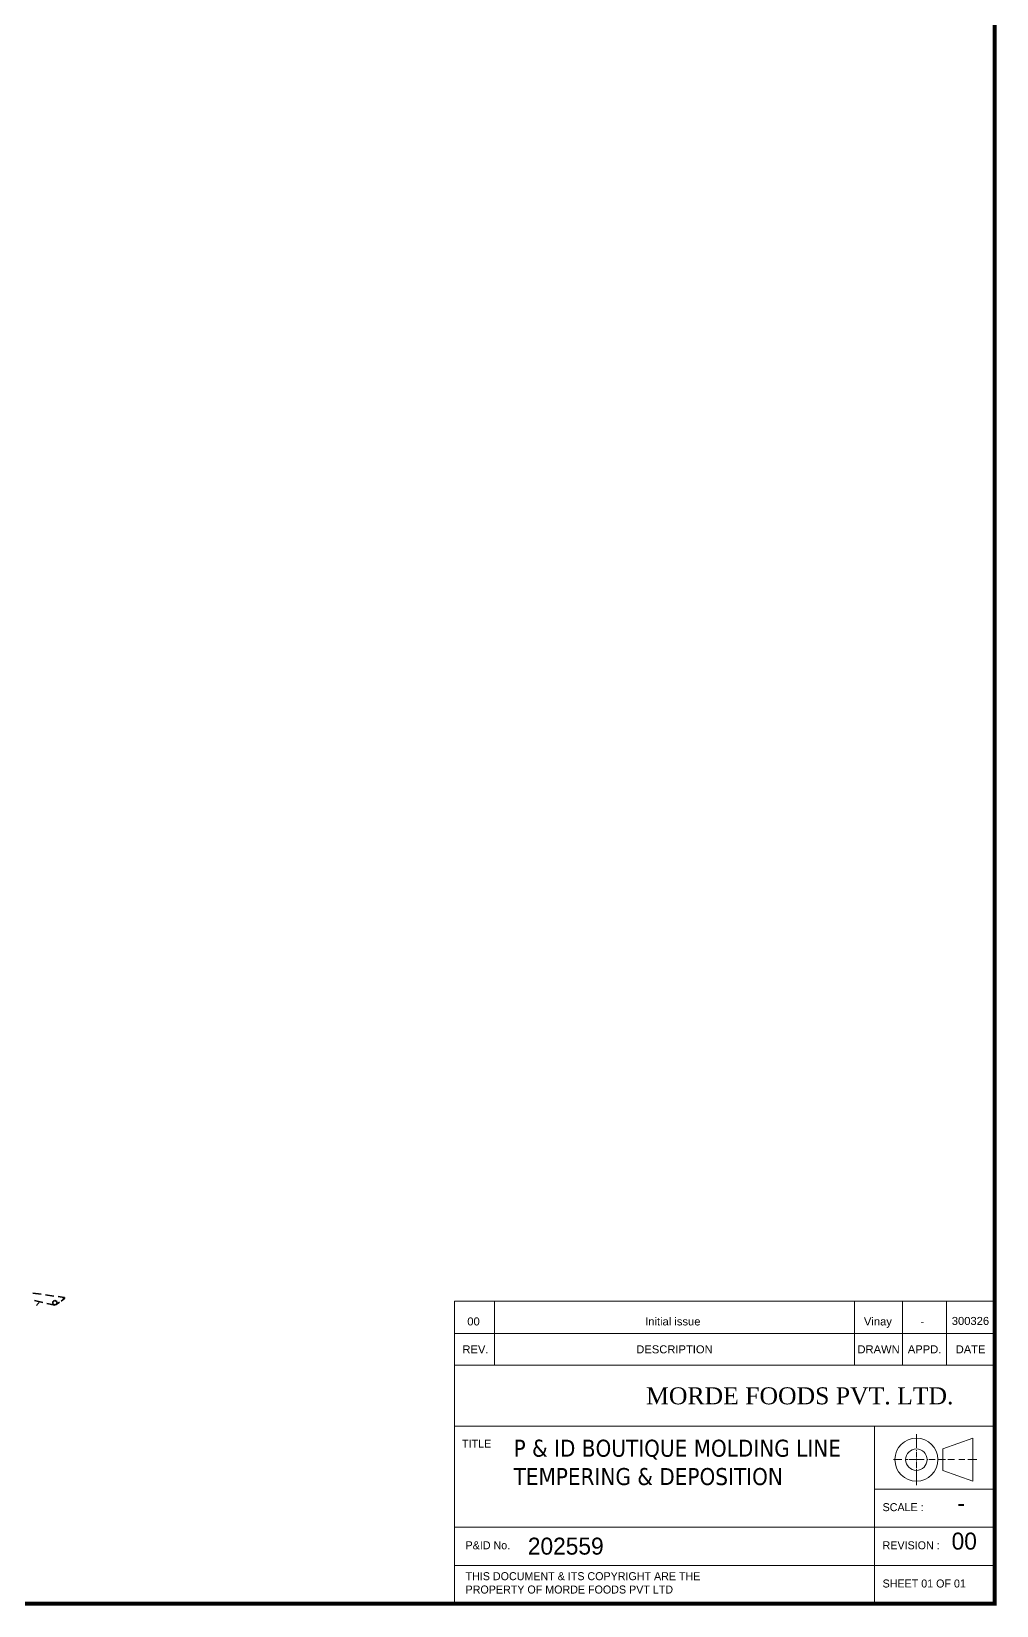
# Model space of a CAD drawing. Header units: millimetres. Extents: x 25096 to 30217, y 6541 to 10165.
# Drawn here: x 28871 to 30217, y 6541 to 8737 of the extents above; entities that cross this region are included whole.
import ezdxf
from ezdxf.enums import TextEntityAlignment as Align

# ---------------------------------------------------------------- set-up
doc = ezdxf.new("R2010")
doc.units = ezdxf.units.MM
doc.layers.add('Equipment', color=123, linetype='Continuous')
doc.layers.add('TITLE TEXT', color=7, linetype='Continuous', lineweight=20)
doc.styles.add('ARI', font='arial.ttf')

# ---------------------------------------------------------------- blocks, each defined once
blk = doc.blocks.new('A$C970bf4b1')
at = {"layer": 'Equipment', "lineweight": 35}
for points in [[(240, 953), (339, 939)], [(389, 931), (487, 918)], [(356, 843), (258, 864)], [(500, 812), (405, 832)], [(515, 817), (553, 845)], [(537, 911), (607, 901), (608, 901), (610, 900), (611, 900), (612, 899), (613, 898), (613, 895), (614, 894), (614, 893), (614, 891), (613, 890), (612, 889), (612, 887), (611, 887), (573, 859)]]:
    blk.add_lwpolyline(points, dxfattribs=at)
at = {"layer": 'Equipment', "lineweight": 20}
blk.add_lwpolyline([(319, 850), (282, 805)], dxfattribs=at)
at = {"layer": 'Equipment', "lineweight": 35}
blk.add_lwpolyline([(522, 829, 1.52756), (476, 829, 0.654638)], format="xyb", close=True, dxfattribs=at)
blk.add_lwpolyline([(614, 893), (614, 894), (613, 895), (612, 898), (612, 899), (611, 900), (609, 901), (608, 901), (606, 901), (605, 901), (604, 901), (602, 900), (601, 899), (600, 898), (599, 897), (599, 895), (599, 893), (599, 892), (599, 891), (599, 889), (600, 888), (601, 887), (602, 886), (604, 886), (605, 885), (606, 885), (608, 885), (609, 886), (611, 887), (612, 887), (612, 889), (613, 890), (614, 891)], close=True, dxfattribs=at)
blk = doc.blocks.new('A$C6b2bc574')
for p, q in [((-156.6, 70.7), (-156.6, 32.8)), ((-83.1, 29.9), (0, 59.8)), ((0, 59.8), (0, -59.8)), ((-197.2, 0), (-219.9, 0)), ((-179.9, 0), (-186.5, 0)), ((-134.8, 0), (-176.6, 0)), ((-156.6, 26.7), (-156.6, 23.4)), ((-156.6, 20.4), (-156.6, 5.5)), ((-156.6, 2.8), (-156.6, -2.4)), ((-124.5, 0), (-126.7, 0)), ((-104.5, 0), (-121.7, 0)), ((-75.3, 0), (-96.8, 0)), ((-83.1, 29.9), (-83.1, -29.9)), ((-50.8, 0), (-69.5, 0)), ((-21.6, 0), (-38.5, 0)), ((10.9, 0), (-13.8, 0)), ((-156.6, -5.6), (-156.6, -22.5)), ((-156.6, -25.3), (-156.6, -28.3)), ((-156.6, -29.9), (-156.6, -70.7)), ((0, -59.8), (-83.1, -29.9))]:
    blk.add_line(p, q)
for radius in [59.8, 29.9]:
    blk.add_circle((-156.6, 0), radius)

msp = doc.modelspace()

# ---------------------------------------------------------------- linework, layer by layer
at = {"layer": 'TITLE TEXT'}
for p, q in [((30214.5, 6965.2), (29460.8, 6965.2)), ((29460.8, 6965.2), (29460.8, 6543.5)), ((29516.6, 6875.9), (29516.6, 6965.2)), ((30019.1, 6875.9), (30019.1, 6965.2)), ((30086.1, 6875.9), (30086.1, 6965.2)), ((30147.5, 6875.9), (30147.5, 6965.2)), ((30214.5, 6965.2), (30214.5, 6543.5)), ((30214.5, 6920.5), (29460.8, 6920.5)), ((30214.5, 6875.9), (29460.8, 6875.9)), ((30214.5, 6790.8), (29460.8, 6790.8)), ((30047, 6790.8), (30047, 6543.5)), ((30047, 6703.1), (30214.5, 6703.1)), ((30214.5, 6649.9), (29460.8, 6649.9)), ((30214.5, 6596.7), (29460.8, 6596.7)), ((30214.5, 6543.5), (29460.8, 6543.5))]:
    msp.add_line(p, q, dxfattribs=at)
at = {"layer": 'TITLE TEXT', "ltscale": 5, "const_width": 5.38}
msp.add_lwpolyline([(30214.5, 10162.1), (30214.5, 6543.5), (25098.5, 6543.5), (25098.5, 10162.1)], close=True, dxfattribs=at)

# ---------------------------------------------------------------- block references
at = {"xscale": 0.1189320440123307, "yscale": 0.1189320440123307, "zscale": 0.1189320440123307}
msp.add_blockref('A$C970bf4b1', (28843.9, 6863.4), dxfattribs=at)
at = {"layer": 'TITLE TEXT', "xscale": 0.5019940966572517, "yscale": 0.5019940966572517, "zscale": 0.5019940966572517}
msp.add_blockref('A$C6b2bc574', (30184, 6744.3), dxfattribs=at)

# ---------------------------------------------------------------- texts
at = {"layer": 'TITLE TEXT', "style": 'ARI'}
for s, height, p in [('00', 11.17, (29487.4, 6937.1, 357.7)), ('Initial issue', 11.166, (29765.5, 6937.1, 357.7)), ('Vinay', 11.17, (30051.7, 6937.1, 357.7)), ('300326', 11.17, (30180.8, 6937.8, 419.3)), ('-', 11.2, (30113.8, 6937.1, 357.7)), ('REV.', 11.17, (29490.1, 6898.2)), ('DESCRIPTION', 11.166, (29767.8, 6898.2)), ('DRAWN', 11.17, (30052.6, 6898.2)), ('APPD.', 11.17, (30116.8, 6898.2)), ('DATE', 11.17, (30181, 6898.2))]:
    msp.add_text(s, height=height, dxfattribs=at).set_placement(p, align=Align.MIDDLE_CENTER)
at = {"layer": 'TITLE TEXT', "attachment_point": 1}
for s, insert, char_height, width in [('{\\fTimes New Roman|b0|i0|c0|p18;MORDE FOODS PVT. LTD.}', (29728.2, 6845.2), 23.714, 632.861), ('TITLE', (29471.4, 6772.1), 11.17, 43.332), ('{\\fTahoma|b0|i0|c0|p34;P & ID BOUTIQUE MOLDING LINE  ^JTEMPERING & DEPOSITION }', (29543.3, 6772.1), 23.714, 632.861), ('SCALE :', (30058.2, 6683.6), 11.17, 149.277), ('-', (30162.7, 6695.7), 23.7, 68.518), ('202559', (29563.2, 6635.5), 23.71, 132.943), ('00', (30154.5, 6642.5), 23.71, 68.518), ('P&ID No.', (29476.3, 6630.4), 11.17, 106.514), ('REVISION :', (30058.2, 6630.4), 11.17, 149.277), ('THIS DOCUMENT & ITS COPYRIGHT ARE THE ^JPROPERTY OF MORDE FOODS PVT LTD', (29476.3, 6587.3), 11.166, 777.184), ('SHEET 01 OF 01', (30058.2, 6577.1), 11.166, 149.277)]:
    msp.add_mtext(s, dxfattribs=dict(at, insert=insert, char_height=char_height, width=width))

doc.saveas('drawing.dxf')
